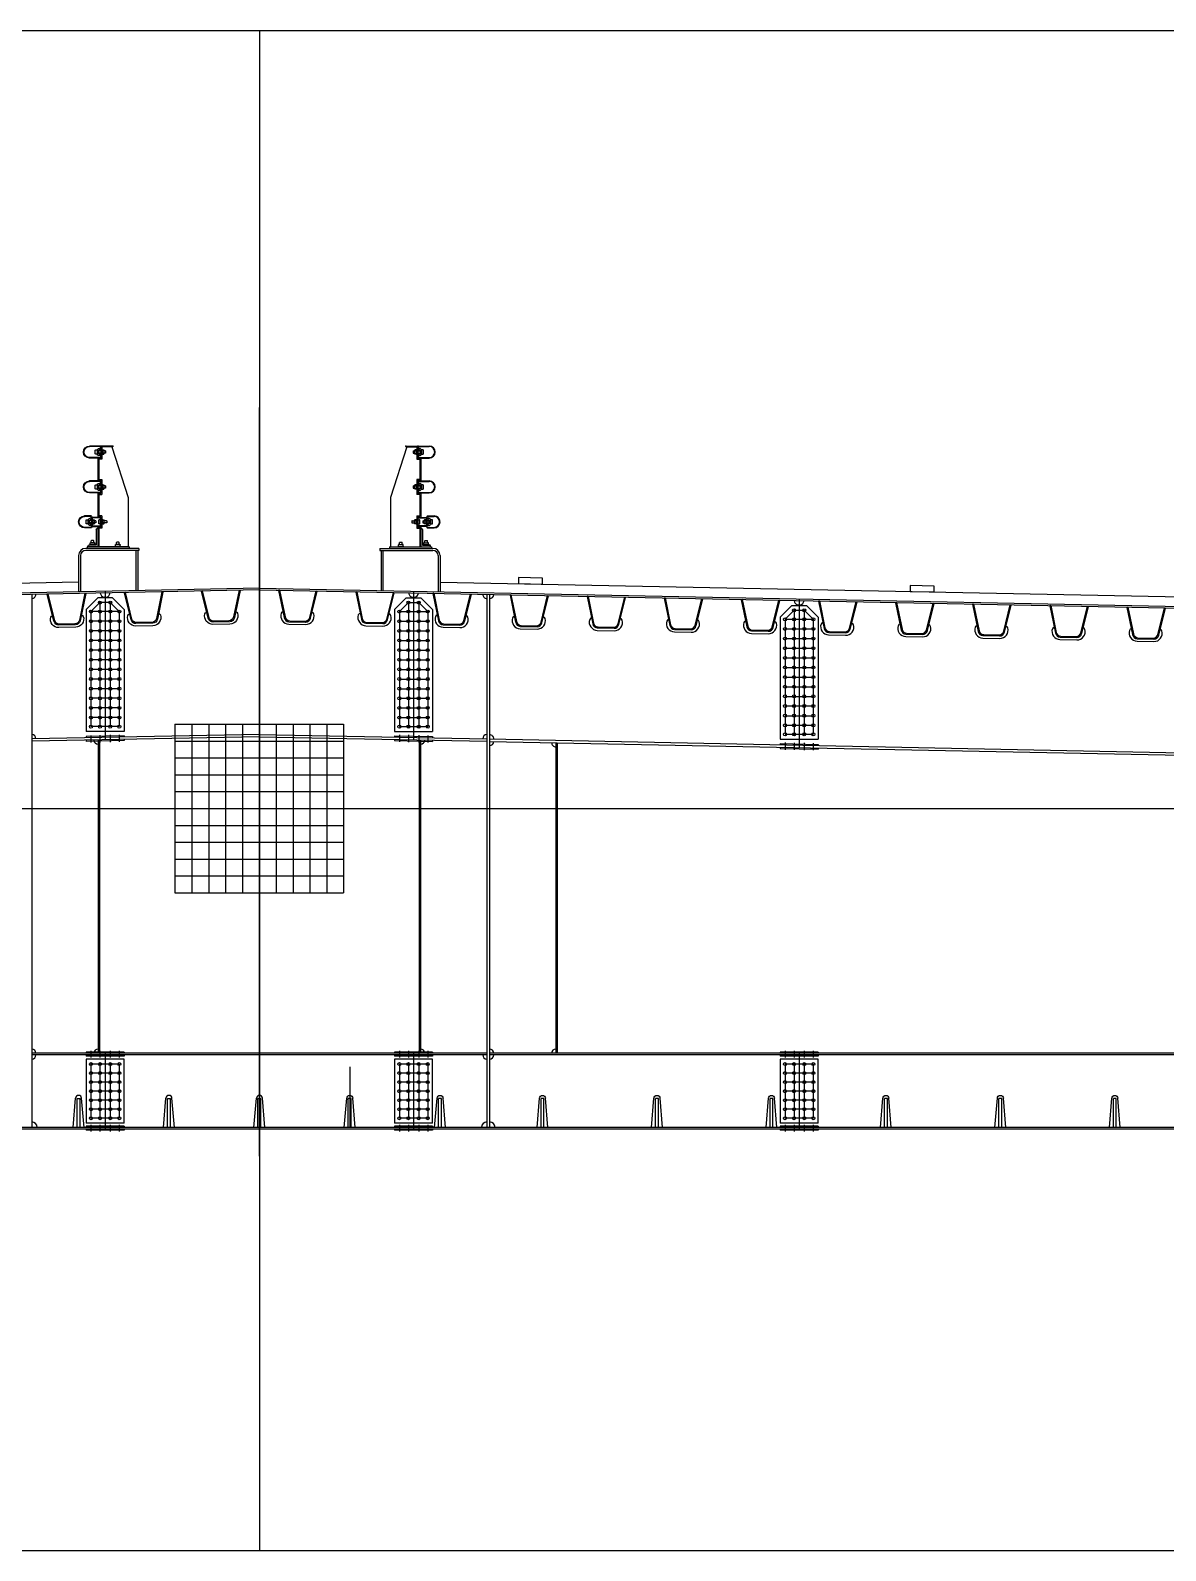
# Model space of a CAD drawing. Header units: metres. Extents: x 200921 to 201740, y 22869 to 23049.
# Drawn here: x 201143.4 to 201278, y 22868.6 to 23048.9 of the extents above; entities that cross this region are included whole.
import ezdxf

# ---------------------------------------------------------------- set-up
doc = ezdxf.new("R2010")
doc.units = ezdxf.units.M
doc.header["$LTSCALE"] = 500
for name, pattern in [('CENTER', [2, 1.25, -0.25, 0.25, -0.25]), ('CENTERX2', [101.6, 63.5, -12.7, 12.7, -12.7]), ('D_CENTER', [1.9, 1.5, -0.15, 0.1, -0.15])]:
    doc.linetypes.add(name, pattern=pattern)
for name, color, linetype in [('2', 3, 'Continuous'), ('CEN', 1, 'CENTERX2'), ('CS-CENT', 1, 'CENTER'), ('CS-DIML', 1, 'Continuous'), ('CS-LEAL', 1, 'Continuous'), ('CS-LIN3', 2, 'Continuous'), ('CS-STEL-MAJR', 3, 'Continuous'), ('DRAW', 2, 'Continuous'), ('PATT11', 1, 'Continuous'), ('STEEL', 4, 'Continuous')]:
    doc.layers.add(name, color=color, linetype=linetype)

# ---------------------------------------------------------------- blocks, each defined once
blk = doc.blocks.new('U-RIB')
at = {"layer": 'DRAW', "color": 3}
for p, q in [((-152, 0), (-160, -2)), ((-152, 0), (-102, -221)), ((102, -221), (152, 0)), ((152, 0), (160, -2)), ((-160, -2), (-109, -227)), ((109, -227), (160, -2)), ((-63, -252), (63, -252)), ((-70, -260), (70, -260)), ((-70, -280), (70, -280))]:
    blk.add_line(p, q, dxfattribs=at)
for centre, radius, start, end in [((-70, -212), 68, 162.5368, 270), ((-116, -198), 20, 100.4697, 161.2317), ((-69, -220), 40, 190.0739, 269.5546), ((-63, -212), 40, 192.8619, 269.5255), ((63, -212), 40, 270.4745, 347.1381), ((70, -212), 68, 270, 17.4632), ((69, -220), 40, 270.4454, 349.9261), ((116, -198), 20, 18.7683, 79.5303)]:
    blk.add_arc(centre, radius, start, end, dxfattribs=at)
blk = doc.blocks.new('RIB-240X24P')
at = {"layer": 'CS-STEL-MAJR'}
for p, q in [((-45, 0), (-25, 242)), ((-12, 0), (-12, 240)), ((-12, 240), (12, 240)), ((12, 0), (12, 240)), ((45, 0), (25, 242))]:
    blk.add_line(p, q, dxfattribs=at)
blk.add_arc((0, 240), 25, 4.7433, 175.2567, dxfattribs=at)
blk = doc.blocks.new('부_방호울타리0.85')
at = {"layer": 'CS-LIN3'}
for p, q in [((145, 842), (10, 422)), ((135, 850), (135, 842)), ((135, 850), (235, 850)), ((135, 842), (227, 842)), ((196, 807), (196, 793)), ((198, 809), (267, 809)), ((198, 791), (267, 791)), ((209, 786), (209, 814)), ((224, 817), (212, 817)), ((224, 783), (212, 783)), ((224, 822), (227, 822)), ((224, 783), (224, 817)), ((224, 778), (227, 778)), ((227, 842), (227, 742)), ((235, 850), (235, 750)), ((235, 843), (235, 818)), ((235, 782), (235, 757)), ((239, 843), (239, 818)), ((239, 830), (249, 830)), ((239, 818), (249, 818)), ((239, 782), (249, 782)), ((239, 782), (239, 757)), ((239, 770), (249, 770)), ((242, 850), (330, 850)), ((242, 846), (330, 846)), ((242, 815), (250, 815)), ((242, 811), (250, 811)), ((242, 789), (250, 789)), ((242, 785), (250, 785)), ((250, 815), (250, 811)), ((250, 789), (250, 785)), ((255, 812), (255, 788)), ((267, 812), (267, 788)), ((227, 742), (252, 742)), ((235, 750), (260, 750)), ((242, 754), (330, 754)), ((242, 750), (330, 750)), ((252, 742), (252, 573)), ((260, 750), (260, 565)), ((196, 517), (196, 503)), ((198, 519), (267, 519)), ((209, 496), (209, 524)), ((224, 527), (212, 527)), ((224, 532), (227, 532)), ((224, 493), (224, 527)), ((227, 573), (227, 447)), ((252, 573), (227, 573)), ((235, 565), (235, 455)), ((260, 565), (235, 565)), ((235, 553), (235, 528)), ((239, 553), (239, 528)), ((239, 540), (249, 540)), ((239, 528), (249, 528)), ((242, 560), (330, 560)), ((242, 556), (330, 556)), ((242, 525), (250, 525)), ((242, 521), (250, 521)), ((250, 525), (250, 521)), ((255, 522), (255, 498)), ((267, 522), (267, 498)), ((10, 422), (10, 14)), ((198, 501), (267, 501)), ((224, 493), (212, 493)), ((224, 488), (227, 488)), ((252, 447), (227, 447)), ((235, 492), (235, 467)), ((260, 455), (235, 455)), ((239, 492), (249, 492)), ((239, 492), (239, 467)), ((239, 480), (249, 480)), ((242, 499), (250, 499)), ((242, 495), (250, 495)), ((242, 464), (330, 464)), ((242, 460), (330, 460)), ((250, 499), (250, 495)), ((252, 447), (252, 270)), ((260, 455), (260, 262)), ((227, 270), (227, 169)), ((227, 270), (252, 270)), ((235, 262), (235, 177)), ((235, 262), (260, 262)), ((310, 177), (310, 263)), ((314, 238), (314, 263)), ((317, 270), (370, 270)), ((317, 266), (370, 266)), ((186, 227), (186, 213)), ((188, 229), (238, 229)), ((188, 211), (238, 211)), ((209, 206), (209, 234)), ((224, 237), (212, 237)), ((224, 203), (212, 203)), ((224, 242), (227, 242)), ((224, 203), (224, 237)), ((224, 198), (227, 198)), ((227, 169), (252, 169)), ((235, 177), (260, 177)), ((238, 237), (250, 237)), ((238, 203), (238, 237)), ((238, 208), (238, 232)), ((238, 203), (250, 203)), ((252, 169), (252, 14)), ((253, 206), (253, 234)), ((260, 177), (260, 14)), ((260, 164), (266, 164)), ((274, 156), (274, 28)), ((276, 227), (276, 213)), ((278, 229), (342, 229)), ((278, 211), (342, 211)), ((289, 206), (289, 234)), ((304, 237), (292, 237)), ((304, 203), (292, 203)), ((304, 242), (307, 242)), ((304, 203), (304, 237)), ((304, 198), (307, 198)), ((314, 250), (324, 250)), ((314, 238), (324, 238)), ((314, 177), (314, 202)), ((314, 202), (324, 202)), ((314, 190), (324, 190)), ((317, 235), (327, 235)), ((317, 231), (327, 231)), ((317, 209), (327, 209)), ((317, 205), (327, 205)), ((317, 174), (370, 174)), ((317, 170), (370, 170)), ((327, 231), (327, 235)), ((327, 205), (327, 209)), ((330, 208), (330, 232)), ((342, 208), (342, 232)), ((0, 14), (350, 14)), ((0, 14), (0, 0)), ((0, 0), (350, 0)), ((64, 14), (122, 14)), ((70, 17), (120, 17)), ((70, 14), (70, 17)), ((75, 17), (75, 30)), ((78, 33), (112, 33)), ((84, 33), (84, 48)), ((87, 51), (103, 51)), ((106, 33), (106, 48)), ((115, 17), (115, 30)), ((120, 14), (120, 17)), ((274, 28), (332, 28)), ((280, 31), (330, 31)), ((280, 28), (280, 31)), ((285, 31), (285, 44)), ((288, 47), (322, 47)), ((294, 47), (294, 62)), ((297, 65), (313, 65)), ((316, 47), (316, 62)), ((325, 31), (325, 44)), ((330, 28), (330, 31)), ((340, 14), (340, 20)), ((350, 14), (350, 0))]:
    blk.add_line(p, q, dxfattribs=at)
for points in [[(224, 822), (224, 778)], [(224, 532), (224, 488)], [(224, 242), (224, 198)], [(304, 242), (304, 198)]]:
    blk.add_lwpolyline(points, dxfattribs=at)
for points in [[(267, 783), (279, 783, 0.414214), (282, 786), (282, 814, 0.414214), (279, 817), (267, 817)], [(267, 493), (279, 493, 0.414214), (282, 496), (282, 524, 0.414214), (279, 527), (267, 527)], [(235, 189), (235, 251, -0.414214), (241, 257), (304, 257, -0.414214), (310, 251), (310, 189, -0.414214), (304, 182), (241, 182, -0.414214)], [(238, 189), (238, 251, -0.414214), (241, 254), (304, 254, -0.414214), (307, 251), (307, 189, -0.414214), (304, 186), (241, 186, -0.414214)], [(342, 203), (354, 203, 0.414214), (357, 206), (357, 234, 0.414214), (354, 237), (342, 237)]]:
    blk.add_lwpolyline(points, format="xyb", close=True, dxfattribs=at)
for centre, radius, start, end in [((198, 807), 2, 90, 180), ((198, 793), 2, 180, 270), ((212, 814), 3, 90, 180), ((212, 786), 3, 180, 270), ((242, 843), 7, 90, 180), ((242, 818), 7, 180, 270), ((242, 782), 7, 90, 180), ((242, 843), 3, 90, 180), ((242, 818), 3, 180, 270), ((242, 782), 3, 90, 180), ((249, 812), 18, 0, 90), ((249, 812), 6, 0, 90), ((249, 788), 6, 270, 0), ((249, 788), 18, 270, 0), ((330, 800), 50, 270, 90), ((330, 800), 46, 270, 90), ((242, 757), 7, 180, 270), ((242, 757), 3, 180, 270), ((198, 517), 2, 90, 180), ((212, 524), 3, 90, 180), ((242, 553), 7, 90, 180), ((242, 528), 7, 180, 270), ((242, 553), 3, 90, 180), ((242, 528), 3, 180, 270), ((249, 522), 18, 0, 90), ((249, 522), 6, 0, 90), ((330, 510), 50, 270, 90), ((330, 510), 46, 270, 90), ((198, 503), 2, 180, 270), ((212, 496), 3, 180, 270), ((242, 492), 7, 90, 180), ((242, 467), 7, 180, 270), ((242, 492), 3, 90, 180), ((242, 467), 3, 180, 270), ((249, 498), 6, 270, 0), ((249, 498), 18, 270, 0), ((317, 263), 7, 90, 180), ((317, 263), 3, 90, 180), ((370, 220), 50, 270, 90), ((370, 220), 46, 270, 90), ((188, 227), 2, 90, 180), ((188, 213), 2, 180, 270), ((212, 234), 3, 90, 180), ((212, 206), 3, 180, 270), ((250, 234), 3, 0, 90), ((250, 206), 3, 270, 0), ((266, 156), 8, 0, 90), ((278, 227), 2, 90, 180), ((278, 213), 2, 180, 270), ((292, 234), 3, 90, 180), ((292, 206), 3, 180, 270), ((317, 238), 7, 180, 270), ((317, 202), 7, 90, 180), ((317, 177), 7, 180, 270), ((317, 238), 3, 180, 270), ((317, 202), 3, 90, 180), ((317, 177), 3, 180, 270), ((324, 232), 18, 0, 90), ((324, 232), 6, 0, 90), ((324, 208), 6, 270, 0), ((324, 208), 18, 270, 0), ((78, 30), 3, 90, 180), ((87, 48), 3, 90, 180), ((103, 48), 3, 0, 90), ((112, 30), 3, 0, 90), ((288, 44), 3, 90, 180), ((297, 62), 3, 90, 180), ((313, 62), 3, 0, 90), ((322, 44), 3, 0, 90), ((332, 20), 8, 0, 90)]:
    blk.add_arc(centre, radius, start, end, dxfattribs=at)
for p in [(135, 850), (235, 850), (235, 850), (235, 560), (235, 560)]:
    blk.add_point(p, dxfattribs=at)
blk = doc.blocks.new('center_grid')
at = {"layer": '2'}
for p, q in [((15762.72, 24340.44), (15762.72, 24320.44)), ((15762.72, 24340.44), (15782.72, 24340.44)), ((15764.72, 24340.44), (15764.72, 24320.44)), ((15766.72, 24340.44), (15766.72, 24320.44)), ((15768.72, 24340.44), (15768.72, 24320.44)), ((15770.72, 24340.44), (15770.72, 24320.44)), ((15774.72, 24340.44), (15774.72, 24320.44)), ((15776.72, 24340.44), (15776.72, 24320.44)), ((15778.72, 24340.44), (15778.72, 24320.44)), ((15780.72, 24340.44), (15780.72, 24320.44)), ((15782.72, 24340.44), (15782.72, 24320.44)), ((15762.72, 24338.44), (15782.72, 24338.44)), ((15762.72, 24336.44), (15782.72, 24336.44)), ((15762.72, 24334.44), (15782.72, 24334.44)), ((15762.72, 24332.44), (15782.72, 24332.44)), ((15762.72, 24328.44), (15782.72, 24328.44)), ((15762.72, 24326.44), (15782.72, 24326.44)), ((15762.72, 24324.44), (15782.72, 24324.44)), ((15762.72, 24322.44), (15782.72, 24322.44)), ((15762.72, 24320.44), (15782.72, 24320.44))]:
    blk.add_line(p, q, dxfattribs=at)
at = {"layer": '2', "color": 1}
for p, q in [((15772.72, 24340.44), (15772.72, 24320.44)), ((15762.72, 24330.44), (15782.72, 24330.44))]:
    blk.add_line(p, q, dxfattribs=at)

msp = doc.modelspace()

# ---------------------------------------------------------------- linework, layer by layer
for p, q in [((200970.68, 23048.93), (201370.39, 23048.93)), ((200970.68, 22868.64), (201370.39, 22868.64))]:
    msp.add_line(p, q)
at = {"color": 3}
for p, q in [((201149.11, 22986.64), (201149.11, 22982.36)), ((201149.34, 22986.64), (201149.34, 22982.36)), ((201191.74, 22986.64), (201191.74, 22982.36)), ((201191.96, 22986.64), (201191.96, 22982.36))]:
    msp.add_line(p, q, dxfattribs=at)
for centre, radius, start, end in [((201149.96, 22986.64), 0.857, 90, 180), ((201149.96, 22986.64), 0.629, 90, 180), ((201191.11, 22986.64), 0.857, 0, 90), ((201191.11, 22986.64), 0.629, 0, 90)]:
    msp.add_arc(centre, radius, start, end, dxfattribs=at)
msp.add_arc((201189.66, 22964.78), 0.5, 270, 358.8542)
at = {"layer": 'CEN', "color": 1, "linetype": 'D_CENTER'}
msp.add_line((201170.54, 23048.93), (201170.54, 22868.64), dxfattribs=at)
at = {"layer": 'CS-CENT'}
msp.add_line((201170.54, 22915.42), (201170.54, 23004.22), dxfattribs=at)
at = {"layer": 'CS-DIML'}
msp.add_line((201181.25, 22926), (201181.25, 22918.86), dxfattribs=at)
at = {"layer": 'CS-LEAL'}
msp.add_line((200920.68, 22956.65), (201420.39, 22956.65), dxfattribs=at)
at = {"layer": 'CS-LIN3'}
for p, q in [((201149.11, 22983.5), (200977.68, 22980.07)), ((201191.96, 22983.5), (201363.39, 22980.07))]:
    msp.add_line(p, q, dxfattribs=at)
at = {"layer": 'CS-LIN3', "ltscale": 0.05}
for p, q in [((201151.39, 22981.65), (201150, 22980.26)), ((201153.11, 22981.65), (201151.39, 22981.65)), ((201152.32, 22981.72), (201152.18, 22981.72)), ((201152.25, 22982.42), (201152.25, 22964.79)), ((201153.11, 22981.65), (201154.5, 22980.26)), ((201187.96, 22981.65), (201186.57, 22980.26)), ((201187.96, 22981.65), (201189.68, 22981.65)), ((201188.75, 22981.72), (201188.89, 22981.72)), ((201188.82, 22982.42), (201188.82, 22964.79)), ((201189.68, 22981.65), (201191.07, 22980.26)), ((201234.54, 22981.51), (201234.54, 22963.88)), ((201150, 22980.26), (201150, 22965.79)), ((201154.5, 22980.26), (201154.5, 22965.79)), ((201186.57, 22980.26), (201186.57, 22965.79)), ((201191.07, 22980.26), (201191.07, 22965.79)), ((201233.68, 22980.74), (201232.29, 22979.34)), ((201232.29, 22979.34), (201232.29, 22964.88)), ((201233.68, 22980.74), (201235.39, 22980.74)), ((201234.46, 22980.81), (201234.61, 22980.81)), ((201235.39, 22980.74), (201236.79, 22979.34)), ((201236.79, 22979.34), (201236.79, 22964.88)), ((201154.5, 22965.79), (201150, 22965.79)), ((201154.5, 22965.27), (201150, 22965.18)), ((201150, 22965.18), (201150, 22965.03)), ((201154.5, 22965.27), (201154.5, 22965.12)), ((201154.5, 22964.84), (201154.5, 22964.7)), ((201186.57, 22965.79), (201191.07, 22965.79)), ((201186.57, 22965.27), (201186.57, 22965.12)), ((201186.57, 22965.27), (201191.07, 22965.18)), ((201186.57, 22964.84), (201186.57, 22964.7)), ((201191.07, 22965.18), (201191.07, 22965.03)), ((201232.29, 22964.88), (201236.79, 22964.88)), ((201150, 22964.75), (201150, 22964.61)), ((201154.5, 22964.7), (201150, 22964.61)), ((201186.57, 22964.7), (201191.07, 22964.61)), ((201191.07, 22964.75), (201191.07, 22964.61)), ((201232.29, 22964.35), (201232.29, 22964.21)), ((201232.29, 22964.35), (201236.79, 22964.26)), ((201232.29, 22963.92), (201232.29, 22963.78)), ((201232.29, 22963.78), (201236.79, 22963.69)), ((201236.79, 22964.26), (201236.79, 22964.12)), ((201236.79, 22963.83), (201236.79, 22963.69)), ((201154.5, 22927.76), (201150, 22927.76)), ((201150, 22927.76), (201150, 22927.62)), ((201150, 22927.42), (201150, 22927.27)), ((201154.5, 22927.27), (201150, 22927.27)), ((201152.25, 22927.62), (201152.25, 22918.64)), ((201154.5, 22927.76), (201154.5, 22927.62)), ((201154.5, 22927.42), (201154.5, 22927.27)), ((201191.07, 22927.76), (201186.57, 22927.76)), ((201186.57, 22927.76), (201186.57, 22927.62)), ((201186.57, 22927.42), (201186.57, 22927.27)), ((201191.07, 22927.27), (201186.57, 22927.27)), ((201188.82, 22927.62), (201188.82, 22918.64)), ((201191.07, 22927.76), (201191.07, 22927.62)), ((201191.07, 22927.42), (201191.07, 22927.27)), ((201236.79, 22927.76), (201232.29, 22927.76)), ((201232.29, 22927.76), (201232.29, 22927.62)), ((201232.29, 22927.42), (201232.29, 22927.27)), ((201236.79, 22927.27), (201232.29, 22927.27)), ((201234.54, 22927.62), (201234.54, 22918.64)), ((201236.79, 22927.76), (201236.79, 22927.62)), ((201236.79, 22927.42), (201236.79, 22927.27)), ((201154.5, 22926.92), (201150, 22926.92)), ((201150, 22926.92), (201150, 22919.34)), ((201154.5, 22919.34), (201154.5, 22926.92)), ((201191.07, 22926.92), (201186.57, 22926.92)), ((201186.57, 22926.92), (201186.57, 22919.34)), ((201191.07, 22919.34), (201191.07, 22926.92)), ((201236.79, 22926.92), (201232.29, 22926.92)), ((201232.29, 22926.92), (201232.29, 22919.34)), ((201236.79, 22919.34), (201236.79, 22926.92)), ((201154.5, 22919.34), (201150, 22919.34)), ((201154.5, 22918.99), (201150, 22918.99)), ((201150, 22918.99), (201150, 22918.84)), ((201150, 22918.64), (201150, 22918.5)), ((201154.5, 22918.5), (201150, 22918.5)), ((201154.5, 22918.99), (201154.5, 22918.84)), ((201154.5, 22918.64), (201154.5, 22918.5)), ((201191.07, 22919.34), (201186.57, 22919.34)), ((201191.07, 22918.99), (201186.57, 22918.99)), ((201186.57, 22918.99), (201186.57, 22918.84)), ((201186.57, 22918.64), (201186.57, 22918.5)), ((201191.07, 22918.5), (201186.57, 22918.5)), ((201191.07, 22918.99), (201191.07, 22918.84)), ((201191.07, 22918.99), (201191.07, 22918.84)), ((201191.07, 22918.64), (201191.07, 22918.5)), ((201191.07, 22918.64), (201191.07, 22918.5)), ((201236.79, 22919.34), (201232.29, 22919.34)), ((201236.79, 22918.99), (201232.29, 22918.99)), ((201232.29, 22918.99), (201232.29, 22918.84)), ((201232.29, 22918.64), (201232.29, 22918.5)), ((201236.79, 22918.5), (201232.29, 22918.5)), ((201236.79, 22918.99), (201236.79, 22918.84)), ((201236.79, 22918.64), (201236.79, 22918.5))]:
    msp.add_line(p, q, dxfattribs=at)
at = {"layer": 'CS-LIN3', "color": 8}
for p, q in [((201151.64, 22981.08), (201150.57, 22980.01)), ((201151.64, 22981.08), (201151.64, 22966.36)), ((201152.86, 22981.08), (201151.64, 22981.08)), ((201152.86, 22981.08), (201152.86, 22966.36)), ((201152.86, 22981.08), (201153.93, 22980.01)), ((201188.21, 22981.08), (201187.14, 22980.01)), ((201188.21, 22981.08), (201188.21, 22966.36)), ((201188.21, 22981.08), (201189.43, 22981.08)), ((201189.43, 22981.08), (201189.43, 22966.36)), ((201189.43, 22981.08), (201190.5, 22980.01)), ((201153.93, 22980.01), (201150.57, 22980.01)), ((201150.57, 22980.01), (201150.57, 22966.36)), ((201153.93, 22980.01), (201153.93, 22966.36)), ((201187.14, 22980.01), (201190.5, 22980.01)), ((201187.14, 22980.01), (201187.14, 22966.36)), ((201190.5, 22980.01), (201190.5, 22966.36)), ((201233.93, 22980.16), (201232.86, 22979.09)), ((201233.93, 22980.16), (201233.93, 22965.45)), ((201233.93, 22980.16), (201235.14, 22980.16)), ((201235.14, 22980.16), (201235.14, 22965.45)), ((201235.14, 22980.16), (201236.21, 22979.09)), ((201153.93, 22978.86), (201150.57, 22978.86)), ((201153.93, 22977.72), (201150.57, 22977.72)), ((201187.14, 22978.86), (201190.5, 22978.86)), ((201187.14, 22977.72), (201190.5, 22977.72)), ((201232.86, 22979.09), (201236.21, 22979.09)), ((201232.86, 22979.09), (201232.86, 22965.45)), ((201232.86, 22977.95), (201236.21, 22977.95)), ((201236.21, 22979.09), (201236.21, 22965.45)), ((201153.93, 22976.58), (201150.57, 22976.58)), ((201187.14, 22976.58), (201190.5, 22976.58)), ((201232.86, 22976.81), (201236.21, 22976.81)), ((201232.86, 22975.66), (201236.21, 22975.66)), ((201153.93, 22975.44), (201150.57, 22975.44)), ((201153.93, 22974.29), (201150.57, 22974.29)), ((201187.14, 22975.44), (201190.5, 22975.44)), ((201187.14, 22974.29), (201190.5, 22974.29)), ((201232.86, 22974.52), (201236.21, 22974.52)), ((201153.93, 22973.15), (201150.57, 22973.15)), ((201153.93, 22972.01), (201150.57, 22972.01)), ((201187.14, 22973.15), (201190.5, 22973.15)), ((201187.14, 22972.01), (201190.5, 22972.01)), ((201232.86, 22973.38), (201236.21, 22973.38)), ((201232.86, 22972.24), (201236.21, 22972.24)), ((201153.93, 22970.86), (201150.57, 22970.86)), ((201187.14, 22970.86), (201190.5, 22970.86)), ((201232.86, 22971.09), (201236.21, 22971.09)), ((201153.93, 22969.72), (201150.57, 22969.72)), ((201153.93, 22968.58), (201150.57, 22968.58)), ((201187.14, 22969.72), (201190.5, 22969.72)), ((201187.14, 22968.58), (201190.5, 22968.58)), ((201232.86, 22969.95), (201236.21, 22969.95)), ((201232.86, 22968.81), (201236.21, 22968.81)), ((201153.93, 22967.44), (201150.57, 22967.44)), ((201187.14, 22967.44), (201190.5, 22967.44)), ((201232.86, 22967.66), (201236.21, 22967.66)), ((201153.93, 22966.36), (201150.57, 22966.36)), ((201150.57, 22965.33), (201150.57, 22964.47)), ((201151.64, 22965.35), (201151.64, 22964.49)), ((201152.86, 22965.37), (201152.86, 22964.52)), ((201153.93, 22965.39), (201153.93, 22964.54)), ((201187.14, 22966.36), (201190.5, 22966.36)), ((201187.14, 22965.39), (201187.14, 22964.54)), ((201188.21, 22965.37), (201188.21, 22964.52)), ((201189.43, 22965.35), (201189.43, 22964.49)), ((201190.5, 22965.33), (201190.5, 22964.47)), ((201232.86, 22966.52), (201236.21, 22966.52)), ((201232.86, 22965.45), (201236.21, 22965.45)), ((201232.86, 22964.48), (201232.86, 22963.63)), ((201233.93, 22964.46), (201233.93, 22963.6)), ((201235.14, 22964.43), (201235.14, 22963.58)), ((201236.21, 22964.41), (201236.21, 22963.56)), ((201150.57, 22927.9), (201150.57, 22927.13)), ((201151.64, 22927.9), (201151.64, 22927.13)), ((201152.86, 22927.9), (201152.86, 22927.13)), ((201153.93, 22927.9), (201153.93, 22927.13)), ((201187.14, 22927.9), (201187.14, 22927.13)), ((201188.21, 22927.9), (201188.21, 22927.13)), ((201189.43, 22927.9), (201189.43, 22927.13)), ((201190.5, 22927.9), (201190.5, 22927.13)), ((201232.86, 22927.9), (201232.86, 22927.13)), ((201233.93, 22927.9), (201233.93, 22927.13)), ((201235.14, 22927.9), (201235.14, 22927.13)), ((201236.21, 22927.9), (201236.21, 22927.13)), ((201150.57, 22926.34), (201150.57, 22919.92)), ((201151.64, 22926.34), (201151.64, 22919.92)), ((201152.86, 22926.34), (201152.86, 22919.92)), ((201153.93, 22926.34), (201153.93, 22919.92)), ((201187.14, 22926.34), (201187.14, 22919.92)), ((201188.21, 22926.34), (201188.21, 22919.92)), ((201189.43, 22926.34), (201189.43, 22919.92)), ((201190.5, 22926.34), (201190.5, 22919.92)), ((201232.86, 22926.34), (201232.86, 22919.92)), ((201233.93, 22926.34), (201233.93, 22919.92)), ((201235.14, 22926.34), (201235.14, 22919.92)), ((201236.21, 22926.34), (201236.21, 22919.92)), ((201150.57, 22919.13), (201150.57, 22918.36)), ((201151.64, 22919.13), (201151.64, 22918.36)), ((201152.86, 22919.13), (201152.86, 22918.36)), ((201153.93, 22919.13), (201153.93, 22918.36)), ((201187.14, 22919.13), (201187.14, 22918.36)), ((201188.21, 22919.13), (201188.21, 22918.36)), ((201189.43, 22919.13), (201189.43, 22918.36)), ((201190.5, 22919.13), (201190.5, 22918.36)), ((201232.86, 22919.13), (201232.86, 22918.36)), ((201233.93, 22919.13), (201233.93, 22918.36)), ((201235.14, 22919.13), (201235.14, 22918.36)), ((201236.21, 22919.13), (201236.21, 22918.36))]:
    msp.add_line(p, q, dxfattribs=at)
at = {"layer": 'CS-LIN3', "color": 8, "ltscale": 0.05}
for p, q in [((201153.93, 22926.34), (201150.57, 22926.34)), ((201153.93, 22925.27), (201150.57, 22925.27)), ((201190.5, 22926.34), (201187.14, 22926.34)), ((201190.5, 22925.27), (201187.14, 22925.27)), ((201236.21, 22926.34), (201232.86, 22926.34)), ((201236.21, 22925.27), (201232.86, 22925.27)), ((201153.93, 22924.2), (201150.57, 22924.2)), ((201190.5, 22924.2), (201187.14, 22924.2)), ((201236.21, 22924.2), (201232.86, 22924.2)), ((201153.93, 22923.13), (201150.57, 22923.13)), ((201153.93, 22922.06), (201150.57, 22922.06)), ((201190.5, 22923.13), (201187.14, 22923.13)), ((201190.5, 22922.06), (201187.14, 22922.06)), ((201236.21, 22923.13), (201232.86, 22923.13)), ((201236.21, 22922.06), (201232.86, 22922.06)), ((201153.93, 22920.99), (201150.57, 22920.99)), ((201153.93, 22919.92), (201150.57, 22919.92)), ((201190.5, 22920.99), (201187.14, 22920.99)), ((201190.5, 22919.92), (201187.14, 22919.92)), ((201236.21, 22920.99), (201232.86, 22920.99)), ((201236.21, 22919.92), (201232.86, 22919.92))]:
    msp.add_line(p, q, dxfattribs=at)
at = {"layer": 'CS-LIN3'}
for points in [[(201204.11, 22983.97), (201201.25, 22984.03), (201201.25, 22983.32), (201204.11, 22983.26)], [(201250.54, 22983.04), (201247.68, 22983.1), (201247.68, 22982.39), (201250.54, 22982.33)]]:
    msp.add_lwpolyline(points, close=True, dxfattribs=at)
at = {"layer": 'CS-LIN3', "color": 8}
for centre in [(201151.64, 22981.08), (201152.86, 22981.08), (201188.21, 22981.08), (201189.43, 22981.08), (201150.57, 22980.01), (201151.64, 22980.01), (201152.86, 22980.01), (201153.93, 22980.01), (201187.14, 22980.01), (201188.21, 22980.01), (201189.43, 22980.01), (201190.5, 22980.01), (201232.86, 22979.09), (201233.93, 22980.16), (201233.93, 22979.09), (201235.14, 22980.16), (201235.14, 22979.09), (201236.21, 22979.09), (201150.57, 22978.86), (201150.57, 22977.72), (201151.64, 22978.86), (201151.64, 22977.72), (201152.86, 22978.86), (201152.86, 22977.72), (201153.93, 22978.86), (201153.93, 22977.72), (201187.14, 22978.86), (201187.14, 22977.72), (201188.21, 22978.86), (201188.21, 22977.72), (201189.43, 22978.86), (201189.43, 22977.72), (201190.5, 22978.86), (201190.5, 22977.72), (201232.86, 22977.95), (201233.93, 22977.95), (201235.14, 22977.95), (201236.21, 22977.95), (201150.57, 22976.58), (201150.57, 22975.44), (201151.64, 22976.58), (201151.64, 22975.44), (201152.86, 22976.58), (201152.86, 22975.44), (201153.93, 22976.58), (201153.93, 22975.44), (201187.14, 22976.58), (201187.14, 22975.44), (201188.21, 22976.58), (201188.21, 22975.44), (201189.43, 22976.58), (201189.43, 22975.44), (201190.5, 22976.58), (201190.5, 22975.44), (201232.86, 22976.81), (201232.86, 22975.66), (201233.93, 22976.81), (201233.93, 22975.66), (201235.14, 22976.81), (201235.14, 22975.66), (201236.21, 22976.81), (201236.21, 22975.66), (201150.57, 22974.29), (201151.64, 22974.29), (201152.86, 22974.29), (201153.93, 22974.29), (201187.14, 22974.29), (201188.21, 22974.29), (201189.43, 22974.29), (201190.5, 22974.29), (201232.86, 22974.52), (201233.93, 22974.52), (201235.14, 22974.52), (201236.21, 22974.52), (201150.57, 22973.15), (201150.57, 22972.01), (201151.64, 22973.15), (201151.64, 22972.01), (201152.86, 22973.15), (201152.86, 22972.01), (201153.93, 22973.15), (201153.93, 22972.01), (201187.14, 22973.15), (201187.14, 22972.01), (201188.21, 22973.15), (201188.21, 22972.01), (201189.43, 22973.15), (201189.43, 22972.01), (201190.5, 22973.15), (201190.5, 22972.01), (201232.86, 22973.38), (201232.86, 22972.24), (201233.93, 22973.38), (201233.93, 22972.24), (201235.14, 22973.38), (201235.14, 22972.24), (201236.21, 22973.38), (201236.21, 22972.24), (201150.57, 22970.86), (201151.64, 22970.86), (201152.86, 22970.86), (201153.93, 22970.86), (201187.14, 22970.86), (201188.21, 22970.86), (201189.43, 22970.86), (201190.5, 22970.86), (201232.86, 22971.09), (201233.93, 22971.09), (201235.14, 22971.09), (201236.21, 22971.09), (201150.57, 22969.72), (201150.57, 22968.58), (201151.64, 22969.72), (201151.64, 22968.58), (201152.86, 22969.72), (201152.86, 22968.58), (201153.93, 22969.72), (201153.93, 22968.58), (201187.14, 22969.72), (201187.14, 22968.58), (201188.21, 22969.72), (201188.21, 22968.58), (201189.43, 22969.72), (201189.43, 22968.58), (201190.5, 22969.72), (201190.5, 22968.58), (201232.86, 22969.95), (201232.86, 22968.81), (201233.93, 22969.95), (201233.93, 22968.81), (201235.14, 22969.95), (201235.14, 22968.81), (201236.21, 22969.95), (201236.21, 22968.81), (201150.57, 22967.44), (201151.64, 22967.44), (201152.86, 22967.44), (201153.93, 22967.44), (201187.14, 22967.44), (201188.21, 22967.44), (201189.43, 22967.44), (201190.5, 22967.44), (201232.86, 22967.66), (201232.86, 22966.52), (201233.93, 22967.66), (201233.93, 22966.52), (201235.14, 22967.66), (201235.14, 22966.52), (201236.21, 22967.66), (201236.21, 22966.52), (201150.57, 22966.36), (201151.64, 22966.36), (201152.86, 22966.36), (201153.93, 22966.36), (201187.14, 22966.36), (201188.21, 22966.36), (201189.43, 22966.36), (201190.5, 22966.36), (201232.86, 22965.45), (201233.93, 22965.45), (201235.14, 22965.45), (201236.21, 22965.45)]:
    msp.add_circle(centre, 0.179, dxfattribs=at)
at = {"layer": 'CS-LIN3', "color": 8, "ltscale": 0.05}
for centre in [(201150.57, 22926.34), (201150.57, 22925.27), (201151.64, 22926.34), (201151.64, 22925.27), (201152.86, 22926.34), (201152.86, 22925.27), (201153.93, 22926.34), (201153.93, 22925.27), (201187.14, 22926.34), (201187.14, 22925.27), (201188.21, 22926.34), (201188.21, 22925.27), (201189.43, 22926.34), (201189.43, 22925.27), (201190.5, 22926.34), (201190.5, 22925.27), (201232.86, 22926.34), (201232.86, 22925.27), (201233.93, 22926.34), (201233.93, 22925.27), (201235.14, 22926.34), (201235.14, 22925.27), (201236.21, 22926.34), (201236.21, 22925.27), (201150.57, 22924.2), (201151.64, 22924.2), (201152.86, 22924.2), (201153.93, 22924.2), (201187.14, 22924.2), (201188.21, 22924.2), (201189.43, 22924.2), (201190.5, 22924.2), (201232.86, 22924.2), (201233.93, 22924.2), (201235.14, 22924.2), (201236.21, 22924.2), (201150.57, 22923.13), (201150.57, 22922.06), (201151.64, 22923.13), (201151.64, 22922.06), (201152.86, 22923.13), (201152.86, 22922.06), (201153.93, 22923.13), (201153.93, 22922.06), (201187.14, 22923.13), (201187.14, 22922.06), (201188.21, 22923.13), (201188.21, 22922.06), (201189.43, 22923.13), (201189.43, 22922.06), (201190.5, 22923.13), (201190.5, 22922.06), (201232.86, 22923.13), (201232.86, 22922.06), (201233.93, 22923.13), (201233.93, 22922.06), (201235.14, 22923.13), (201235.14, 22922.06), (201236.21, 22923.13), (201236.21, 22922.06), (201150.57, 22920.99), (201150.57, 22919.92), (201151.64, 22920.99), (201151.64, 22919.92), (201152.86, 22920.99), (201152.86, 22919.92), (201153.93, 22920.99), (201153.93, 22919.92), (201187.14, 22920.99), (201187.14, 22919.92), (201188.21, 22920.99), (201188.21, 22919.92), (201189.43, 22920.99), (201189.43, 22919.92), (201190.5, 22920.99), (201190.5, 22919.92), (201232.86, 22920.99), (201232.86, 22919.92), (201233.93, 22920.99), (201233.93, 22919.92), (201235.14, 22920.99), (201235.14, 22919.92), (201236.21, 22920.99), (201236.21, 22919.92)]:
    msp.add_circle(centre, 0.179, dxfattribs=at)
at = {"layer": 'CS-LIN3', "ltscale": 0.05}
for centre, start, end in [((201152.18, 22982.22), 181.1458, 270), ((201152.32, 22982.22), 270, 1.1458), ((201188.75, 22982.22), 178.8542, 270), ((201188.89, 22982.22), 270, 358.8542), ((201234.46, 22981.31), 178.8542, 270), ((201234.61, 22981.31), 270, 358.8542)]:
    msp.add_arc(centre, 0.5, start, end, dxfattribs=at)
at = {"layer": 'CS-STEL-MAJR'}
for p, q in [((201156.25, 22987.5), (201149.96, 22987.5)), ((201156.25, 22987.27), (201149.96, 22987.27)), ((201155.88, 22987.27), (201155.88, 22982.49)), ((201156.11, 22987.27), (201156.11, 22982.5)), ((201156.25, 22987.5), (201156.25, 22987.27)), ((201184.82, 22987.5), (201184.82, 22987.27)), ((201184.82, 22987.5), (201191.11, 22987.5)), ((201184.82, 22987.27), (201191.11, 22987.27)), ((201184.96, 22987.27), (201184.96, 22982.5)), ((201185.19, 22987.27), (201185.19, 22982.49)), ((201170.54, 22982.79), (200970.54, 22978.79)), ((201170.54, 22982.59), (200970.54, 22978.59)), ((201143.55, 22982.05), (201143.55, 22918.84)), ((201170.54, 22982.79), (201370.54, 22978.79)), ((201170.54, 22982.59), (201370.54, 22978.59)), ((201197.52, 22982.05), (201197.52, 22918.84)), ((201197.84, 22982.04), (201197.84, 22918.84)), ((201170.54, 22965.44), (201143.55, 22964.91)), ((201170.54, 22965.16), (201143.55, 22964.62)), ((201170.54, 22965.44), (201197.52, 22964.91)), ((201170.54, 22965.16), (201197.52, 22964.62)), ((201197.84, 22964.9), (201309.46, 22962.67)), ((201151.41, 22964.78), (201151.41, 22927.62)), ((201151.58, 22964.78), (201151.58, 22927.62)), ((201189.49, 22964.78), (201189.49, 22927.62)), ((201189.66, 22964.78), (201189.66, 22927.62)), ((201197.84, 22964.61), (201309.35, 22962.38)), ((201205.69, 22964.46), (201205.69, 22927.62)), ((201205.86, 22964.45), (201205.86, 22927.62)), ((201197.52, 22927.62), (201143.55, 22927.62)), ((201197.52, 22927.42), (201143.55, 22927.42)), ((201295.47, 22927.62), (201197.84, 22927.62)), ((201295.39, 22927.42), (201197.84, 22927.42)), ((201293.68, 22918.84), (201047.39, 22918.84)), ((201293.68, 22918.64), (201047.39, 22918.64))]:
    msp.add_line(p, q, dxfattribs=at)
for centre, radius, start, end in [((201143.55, 22982.05), 0.5, 270, 1.1458), ((201197.52, 22982.05), 0.5, 178.8542, 270), ((201197.84, 22982.04), 0.5, 270, 358.8542), ((201143.55, 22964.91), 0.5, 1.1458, 90), ((201197.52, 22964.91), 0.5, 90, 178.8542), ((201197.84, 22964.9), 0.5, 358.8542, 90), ((201151.41, 22964.78), 0.5, 181.1458, 270), ((201197.84, 22964.61), 0.5, 270, 358.8542), ((201205.69, 22964.46), 0.5, 178.8542, 270), ((201143.55, 22927.62), 0.5, 0, 90), ((201143.55, 22927.42), 0.5, 270, 0), ((201151.41, 22927.62), 0.5, 90, 180), ((201189.66, 22927.62), 0.5, 0, 90), ((201197.52, 22927.42), 0.5, 180, 270), ((201197.84, 22927.62), 0.5, 0, 90), ((201197.84, 22927.42), 0.5, 270, 0), ((201205.69, 22927.62), 0.5, 90, 180), ((201143.55, 22918.84), 0.643, 0, 90), ((201197.52, 22918.84), 0.643, 90, 180), ((201197.84, 22918.84), 0.643, 0, 90)]:
    msp.add_arc(centre, radius, start, end, dxfattribs=at)

# ---------------------------------------------------------------- block references
at = {"color": 254}
msp.add_blockref('center_grid', (185397.81, -1373.79), dxfattribs=at)
at = {"yscale": 0.01428571428571429, "zscale": 0.01428571428571429}
for p, xscale in [((201149.11, 22918.84), 0.01428571428571429), ((201159.82, 22918.84), 0.01428571428571429), ((201170.54, 22918.84), 0.01428571428571429), ((201181.25, 22918.84), -0.01428571428571429), ((201191.96, 22918.84), -0.01428571428571429), ((201204.11, 22918.84), -0.01428571428571429), ((201217.68, 22918.84), -0.01428571428571429), ((201231.25, 22918.84), -0.01428571428571429), ((201244.82, 22918.84), -0.01428571428571429), ((201258.39, 22918.84), -0.01428571428571429), ((201271.96, 22918.84), -0.01428571428571429)]:
    msp.add_blockref('RIB-240X24P', p, dxfattribs=dict(at, xscale=xscale))
at = {"layer": 'PATT11', "yscale": 0.01428571428571429, "zscale": 0.01428571428571429}
for p, xscale in [((201155.11, 22987.5), -0.01428571428571429), ((201185.96, 22987.5), 0.01428571428571429)]:
    msp.add_blockref('부_방호울타리0.85', p, dxfattribs=dict(at, xscale=xscale))
at = {"layer": 'STEEL'}
for p, xscale, yscale, zscale, rotation in [((201147.68, 22982.13), -0.01428571428571428, 0.01428571428571429, 0.01428571428571429, 1.145762902195324), ((201156.82, 22982.31), -0.01428571428571428, 0.01428571428571429, 0.01428571428571429, 1.145762902195324), ((201165.96, 22982.5), -0.01428571428571428, 0.01428571428571429, 0.01428571428571429, 1.145762902195324), ((201175.11, 22982.5), 0.01428571428571428, 0.01428571428571428, 0.01428571428571428, 358.8542370978046), ((201184.25, 22982.31), 0.01428571428571428, 0.01428571428571428, 0.01428571428571428, 358.8542370978046), ((201193.39, 22982.13), 0.01428571428571428, 0.01428571428571428, 0.01428571428571428, 358.8542370978046), ((201202.54, 22981.95), 0.01428571428571428, 0.01428571428571428, 0.01428571428571428, 358.8542370978046), ((201211.68, 22981.76), 0.01428571428571428, 0.01428571428571428, 0.01428571428571428, 358.8542370978046), ((201220.82, 22981.58), 0.01428571428571428, 0.01428571428571428, 0.01428571428571428, 358.8542370978046), ((201229.96, 22981.4), 0.01428571428571428, 0.01428571428571428, 0.01428571428571428, 358.8542370978046), ((201229.96, 22981.4), 0.01428571428571428, 0.01428571428571428, 0.01428571428571428, 358.8542370978046), ((201239.11, 22981.22), 0.01428571428571428, 0.01428571428571428, 0.01428571428571428, 358.8542370978046), ((201248.25, 22981.03), 0.01428571428571428, 0.01428571428571428, 0.01428571428571428, 358.8542370978046), ((201257.39, 22980.85), 0.01428571428571428, 0.01428571428571428, 0.01428571428571428, 358.8542370978046), ((201266.54, 22980.67), 0.01428571428571428, 0.01428571428571428, 0.01428571428571428, 358.8542370978046), ((201275.68, 22980.48), 0.01428571428571428, 0.01428571428571428, 0.01428571428571428, 358.8542370978046)]:
    msp.add_blockref('U-RIB', p, dxfattribs=dict(at, xscale=xscale, yscale=yscale, zscale=zscale, rotation=rotation))

doc.saveas('drawing.dxf')
